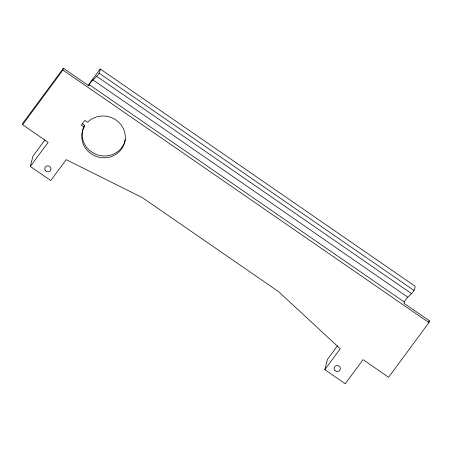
<?xml version="1.0" encoding="UTF-8"?>
<svg xmlns="http://www.w3.org/2000/svg" width="452" height="452" viewBox="0 0 452 452"><rect width="100%" height="100%" fill="white"/><g stroke="black" fill="none" stroke-linecap="round" stroke-linejoin="round"><path stroke-width="0.68" d="M324.841 369.668L340.266 348.769L278.443 291.546L142.256 197.569L66.19 159.641L50.765 180.546L30.34 166.449L48.132 142.329L22.6 124.712L23.058 122.899L63.399 68.235L88.931 85.852C90.914 79.038 99.965 76.659 100.22 68.97L415.156 286.285C414.902 293.975 405.845 296.354 403.868 303.173L429.4 320.79L428.942 322.604L388.601 377.267L363.069 359.651L345.272 383.765L324.841 369.668L327.44 359.413L337.441 345.859M30.34 166.449L32.934 156.194L44.934 139.928M22.6 124.712L62.941 70.043L63.399 68.235M84.072 127.08L81.332 125.198L84.891 120.373L87.62 122.272A21.849 20.848 14.2 0 1 123.684 129.351A21.849 20.848 14.2 0 1 102.723 157.754A21.849 20.848 14.2 0 1 84.072 127.08L84.53 125.266L82.337 123.763M88.095 85.405L100.22 68.97M428.569 321.92L429.4 320.79M99.152 73.196L414.083 290.512M96.779 76.411L411.71 293.727M92.796 79.823L407.732 297.139M89.236 84.648L404.173 301.964M62.941 70.043L428.942 322.604M125.43 139.278A21.849 20.848 14.2 0 1 98.067 155.064A21.849 20.848 14.2 0 1 83.688 127.068M83.88 126.611A21.849 20.848 14.2 0 1 84.53 125.266M334.87 370.397A3.119 2.978 14.2 0 0 340.175 369.6A3.119 2.978 14.2 0 0 336.7 365.572A3.119 2.978 14.2 0 0 334.87 370.397M45.471 170.703A3.119 2.978 14.2 0 0 50.777 169.907A3.119 2.978 14.2 0 0 47.302 165.878A3.119 2.978 14.2 0 0 45.471 170.703"/></g></svg>
